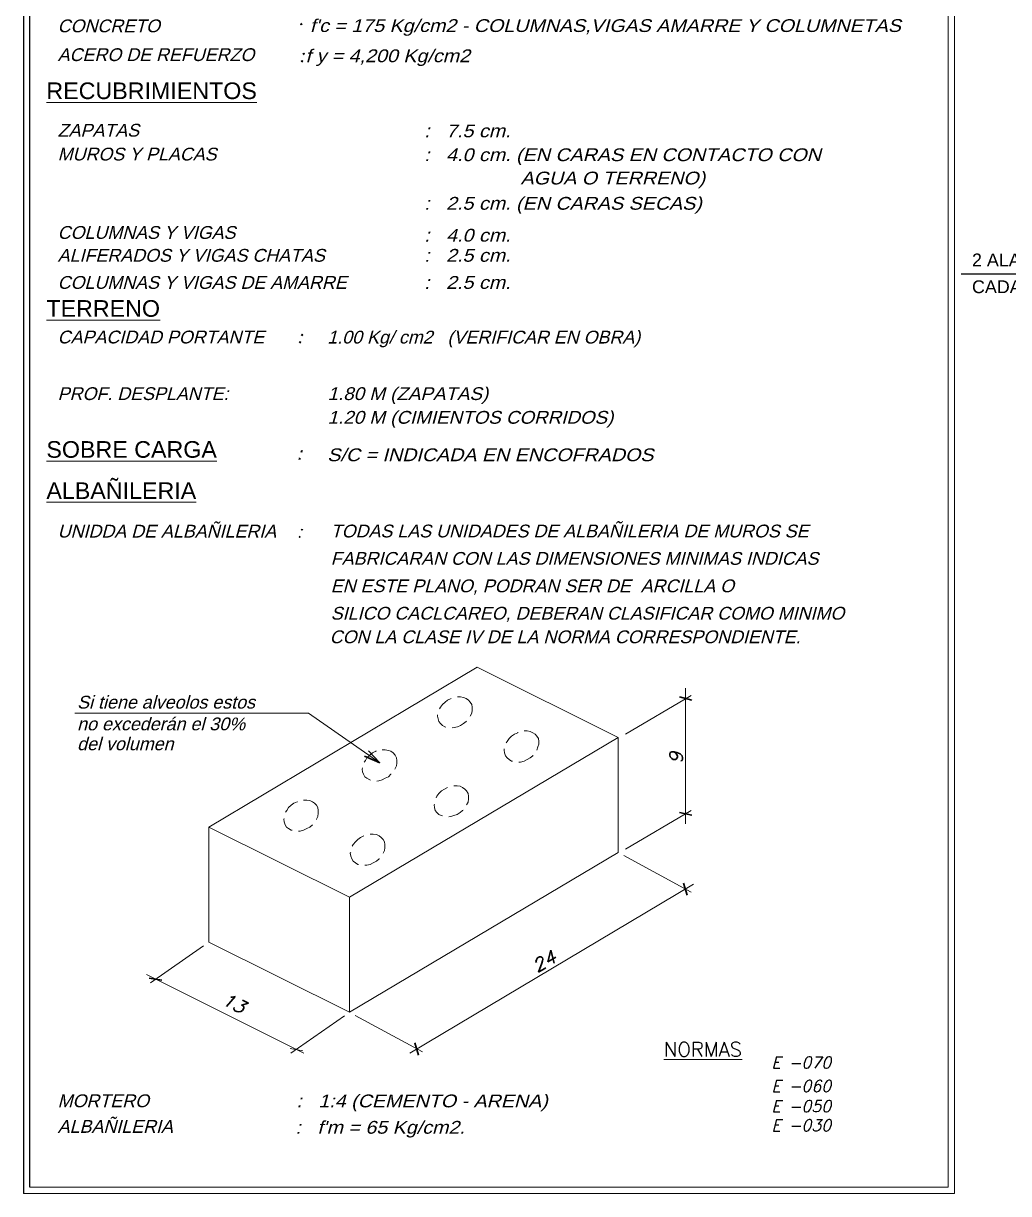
# Model space of a CAD drawing. Header units: millimetres. Extents: x 10559 to 10691, y -16579 to -16550.
# Drawn here: x 10576.49 to 10584.19, y -16571.57 to -16562.43 of the extents above; entities that cross this region are included whole.
import ezdxf

# ---------------------------------------------------------------- set-up
doc = ezdxf.new("R2010")
doc.units = ezdxf.units.MM
doc.linetypes.add('HIDDEN2', pattern=[0.1875, 0.125, -0.0625])
for name, color, linetype, lineweight in [('.02', 2, 'Continuous', 20), ('A-COTAS', 1, 'Continuous', 13), ('ACERO', 4, 'Continuous', 40), ('ACHURADO-2', 7, 'Continuous', 9), ('AUTOVUE_0', 7, 'Continuous', 0), ('CASCO', 2, 'Continuous', 20), ('Cotas', 8, 'Continuous', 13), ('ET', 7, 'Continuous', 15), ('LAMINA', 7, 'Continuous', 25), ('TEXTOS-CHICOS', 3, 'Continuous', 30), ('TEXTOS-CHICOS-03', 8, 'Continuous', 30), ('TEXTOS-MEDIANOS', 8, 'Continuous', 30), ('TITULOS', 5, 'Continuous', 0)]:
    doc.layers.add(name, color=color, linetype=linetype, lineweight=lineweight)
doc.layers.add('Texto', color=5, linetype='Continuous')
doc.styles.add('80', font='romans.shx', dxfattribs={"width": 1.25, "oblique": 15, "height": 0.08})
doc.styles.add('ARIAL', font='arial.ttf')
doc.styles.add('ET', font='romans.shx', dxfattribs={"oblique": 15, "height": 2})
doc.styles.add('L100', font='romans.shx', dxfattribs={"height": 2.5})
doc.styles.add('R100-50', font='arial.ttf', dxfattribs={"width": 1.3, "height": 0.1})
doc.styles.add('R140-50', font='arial.ttf', dxfattribs={"width": 1.3, "height": 0.14})
doc.styles.add('R80-50', font='arial.ttf', dxfattribs={"width": 1.3, "height": 0.08})
doc.dimstyles.new('25', dxfattribs={"dimtxt": 0.1, "dimasz": 0.08, "dimexe": 0.05, "dimexo": 0.07, "dimgap": 0.05, "dimtad": 2, "dimtih": 1, "dimtoh": 1, "dimlfac": 0.5, "dimzin": 5, "dimdsep": 46, "dimtxsty": 'ARIAL', "dimblk": 'DIMTICK', "dimcen": -0.01, "dimdle": 0.05, "dimclrd": 2, "dimclre": 1, "dimclrt": 7, "dimadec": 0, "dimazin": 0, "dimtfac": 1, "dimtix": 1, "dimtmove": 0, "dimatfit": 3, "dimldrblk": 'ARCHTICK', "dimfxl": 0.05, "dimtvp": 0.166667, "dimtolj": 1, "dimtzin": 0, "dimarcsym": 0})
doc.dimstyles.new('FLECHA', dxfattribs={"dimscale": 0.5, "dimtxt": 0.08, "dimasz": 0.15, "dimexe": 0.15, "dimexo": 0.15, "dimgap": 0.05, "dimtad": 1, "dimlfac": 0.5, "dimzin": 4, "dimdsep": 46, "dimtxsty": '80', "dimcen": 1, "dimdle": 0.3, "dimclrd": 1, "dimclre": 1, "dimclrt": 3, "dimadec": 0, "dimazin": 0, "dimtfac": 1, "dimtix": 1, "dimtmove": 0, "dimatfit": 3, "dimfxl": 1, "dimtolj": 1, "dimtzin": 4, "dimarcsym": 0})

# ---------------------------------------------------------------- blocks, each defined once
blk = doc.blocks.new('DIMTICK')
at = {"color": 2}
for p, q in [((-1, 0), (1, 0)), ((0, 1), (0, -1))]:
    blk.add_line(p, q, dxfattribs=at)
at = {"color": 6, "const_width": 0.2}
blk.add_lwpolyline([(-0.5, 0.5), (0.5, -0.5)], dxfattribs=at)
blk = doc.blocks.new('*D103')
at = {"layer": 'Cotas', "color": 1, "lineweight": -2, "transparency": 16777216}
for p, q in [((10626.1574, -16562.7344), (10626.1574, -16562.4846)), ((10627.2574, -16562.7344), (10627.2574, -16562.4846))]:
    blk.add_line(p, q, dxfattribs=at)
at = {"layer": 'Cotas', "color": 2, "lineweight": -2, "transparency": 16777216}
blk.add_line((10627.1774, -16562.5346), (10626.2374, -16562.5346), dxfattribs=at)
at = {"layer": 'Defpoints', "color": 0, "transparency": 16777216}
for p in [(10626.1574, -16562.5346), (10626.1574, -16562.8044), (10627.2574, -16562.8044)]:
    blk.add_point(p, dxfattribs=at)
at = {"layer": 'Cotas', "color": 2, "lineweight": -2, "transparency": 16777216, "xscale": 0.08, "yscale": 0.08, "zscale": 0.08, "rotation": 180}
blk.add_blockref('DIMTICK', (10626.1574, -16562.5346), dxfattribs=at)
at = {"layer": 'Cotas', "color": 2, "lineweight": -2, "transparency": 16777216, "xscale": 0.08, "yscale": 0.08, "zscale": 0.08}
blk.add_blockref('DIMTICK', (10627.2574, -16562.5346), dxfattribs=at)
at = {"layer": 'Cotas', "color": 7, "transparency": 16777216, "insert": (10626.7074, -16562.4335), "char_height": 0.1, "attachment_point": 5, "style": 'ARIAL'}
blk.add_mtext('\\A1;.60', dxfattribs=at)
blk = doc.blocks.new('_ARCHTICK')
at = {"color": 0, "linetype": 'ByBlock', "const_width": 0.15}
blk.add_lwpolyline([(-0.5, -0.5), (0.5, 0.5)], dxfattribs=at)
blk = doc.blocks.new('*D104')
at = {"layer": 'Cotas', "color": 1, "lineweight": -2, "transparency": 16777216}
for p, q in [((10629.0274, -16562.7532), (10629.4846, -16562.7532)), ((10629.1246, -16566.0532), (10629.4846, -16566.0532))]:
    blk.add_line(p, q, dxfattribs=at)
at = {"layer": 'Cotas', "color": 2, "lineweight": -2, "transparency": 16777216}
blk.add_line((10629.4346, -16565.9732), (10629.4346, -16562.8332), dxfattribs=at)
at = {"layer": 'Defpoints', "color": 0, "transparency": 16777216}
for p in [(10628.9574, -16562.7532), (10629.4346, -16562.7532), (10629.0546, -16566.0532)]:
    blk.add_point(p, dxfattribs=at)
at = {"layer": 'Cotas', "color": 2, "lineweight": -2, "transparency": 16777216, "xscale": 0.08, "yscale": 0.08, "zscale": 0.08}
for p, rotation in [((10629.4346, -16562.7532), 90), ((10629.4346, -16566.0532), 270)]:
    blk.add_blockref('DIMTICK', p, dxfattribs=dict(at, rotation=rotation))
at = {"layer": 'Cotas', "color": 7, "transparency": 16777216, "insert": (10629.8111, -16564.4032), "char_height": 0.1, "attachment_point": 5, "style": 'ARIAL'}
blk.add_mtext('\\A1;ver cuadro', dxfattribs=at)
blk = doc.blocks.new('*D105')
at = {"layer": 'Cotas', "color": 1, "lineweight": -2, "transparency": 16777216}
for p, q in [((10627.8231, -16566.1532), (10628.2248, -16566.1532)), ((10627.8231, -16567.3532), (10628.2248, -16567.3532))]:
    blk.add_line(p, q, dxfattribs=at)
at = {"layer": 'Cotas', "color": 2, "lineweight": -2, "transparency": 16777216}
blk.add_line((10628.1748, -16566.2332), (10628.1748, -16567.2732), dxfattribs=at)
at = {"layer": 'Defpoints', "color": 0, "transparency": 16777216}
for p in [(10627.7531, -16566.1532), (10627.7531, -16567.3532), (10628.1748, -16567.3532)]:
    blk.add_point(p, dxfattribs=at)
at = {"layer": 'Cotas', "color": 2, "lineweight": -2, "transparency": 16777216, "xscale": 0.08, "yscale": 0.08, "zscale": 0.08}
for p, rotation in [((10628.1748, -16566.1532), 90), ((10628.1748, -16567.3532), 270)]:
    blk.add_blockref('DIMTICK', p, dxfattribs=dict(at, rotation=rotation))
at = {"layer": 'Cotas', "color": 7, "transparency": 16777216, "insert": (10628.3863, -16566.7532), "char_height": 0.1, "attachment_point": 5, "style": 'ARIAL'}
blk.add_mtext('\\A1;@.15', dxfattribs=at)
blk = doc.blocks.new('*D106')
at = {"layer": 'Cotas', "color": 1, "lineweight": -2, "transparency": 16777216}
for p, q in [((10627.6774, -16568.2832), (10627.6774, -16568.0584)), ((10628.1774, -16568.2832), (10628.1774, -16568.0584))]:
    blk.add_line(p, q, dxfattribs=at)
at = {"layer": 'Cotas', "color": 2, "lineweight": -2, "transparency": 16777216}
blk.add_line((10627.7574, -16568.1084), (10628.0974, -16568.1084), dxfattribs=at)
at = {"layer": 'Defpoints', "color": 0, "transparency": 16777216}
for p in [(10628.1774, -16568.1084), (10627.6774, -16568.3532), (10628.1774, -16568.3532)]:
    blk.add_point(p, dxfattribs=at)
at = {"layer": 'Cotas', "color": 2, "lineweight": -2, "transparency": 16777216, "xscale": 0.08, "yscale": 0.08, "zscale": 0.08, "rotation": 180}
blk.add_blockref('DIMTICK', (10627.6774, -16568.1084), dxfattribs=at)
at = {"layer": 'Cotas', "color": 2, "lineweight": -2, "transparency": 16777216, "xscale": 0.08, "yscale": 0.08, "zscale": 0.08}
blk.add_blockref('DIMTICK', (10628.1774, -16568.1084), dxfattribs=at)
at = {"layer": 'Cotas', "color": 7, "transparency": 16777216, "insert": (10627.9274, -16568.0073), "char_height": 0.1, "attachment_point": 5, "style": 'ARIAL'}
blk.add_mtext('\\A1;.25', dxfattribs=at)
blk = doc.blocks.new('*D107')
at = {"layer": 'Cotas', "color": 1, "lineweight": -2, "transparency": 16777216}
for p, q in [((10626.8374, -16568.2832), (10626.8374, -16568.0584)), ((10627.3374, -16568.2832), (10627.3374, -16568.0584))]:
    blk.add_line(p, q, dxfattribs=at)
at = {"layer": 'Cotas', "color": 2, "lineweight": -2, "transparency": 16777216}
blk.add_line((10626.9174, -16568.1084), (10627.2574, -16568.1084), dxfattribs=at)
at = {"layer": 'Defpoints', "color": 0, "transparency": 16777216}
for p in [(10627.3374, -16568.1084), (10626.8374, -16568.3532), (10627.3374, -16568.3532)]:
    blk.add_point(p, dxfattribs=at)
at = {"layer": 'Cotas', "color": 2, "lineweight": -2, "transparency": 16777216, "xscale": 0.08, "yscale": 0.08, "zscale": 0.08, "rotation": 180}
blk.add_blockref('DIMTICK', (10626.8374, -16568.1084), dxfattribs=at)
at = {"layer": 'Cotas', "color": 2, "lineweight": -2, "transparency": 16777216, "xscale": 0.08, "yscale": 0.08, "zscale": 0.08}
blk.add_blockref('DIMTICK', (10627.3374, -16568.1084), dxfattribs=at)
at = {"layer": 'Cotas', "color": 7, "transparency": 16777216, "insert": (10627.0874, -16568.0073), "char_height": 0.1, "attachment_point": 5, "style": 'ARIAL'}
blk.add_mtext('\\A1;.25', dxfattribs=at)
blk = doc.blocks.new('*D108')
at = {"layer": 'Cotas', "color": 2, "lineweight": -2, "transparency": 16777216}
for p, q in [((10629.4346, -16565.9732), (10629.4346, -16565.8932)), ((10629.4346, -16566.0532), (10629.4346, -16566.1532)), ((10629.4346, -16566.2332), (10629.4346, -16566.3132))]:
    blk.add_line(p, q, dxfattribs=at)
at = {"layer": 'Cotas', "color": 1, "lineweight": -2, "transparency": 16777216}
for p, q in [((10629.0829, -16566.0532), (10629.4846, -16566.0532)), ((10629.0829, -16566.1532), (10629.4846, -16566.1532))]:
    blk.add_line(p, q, dxfattribs=at)
at = {"layer": 'Defpoints', "color": 0, "transparency": 16777216}
for p in [(10629.0129, -16566.0532), (10629.0129, -16566.1532), (10629.4346, -16566.1532)]:
    blk.add_point(p, dxfattribs=at)
at = {"layer": 'Cotas', "color": 2, "lineweight": -2, "transparency": 16777216, "xscale": 0.08, "yscale": 0.08, "zscale": 0.08}
for p, rotation in [((10629.4346, -16566.0532), 270), ((10629.4346, -16566.1532), 90)]:
    blk.add_blockref('DIMTICK', p, dxfattribs=dict(at, rotation=rotation))
at = {"layer": 'Cotas', "color": 7, "transparency": 16777216, "insert": (10629.681, -16566.1032), "char_height": 0.1, "attachment_point": 5, "style": 'ARIAL'}
blk.add_mtext('\\A1;1@.05', dxfattribs=at)
blk = doc.blocks.new('*D109')
at = {"layer": 'Cotas', "color": 1, "lineweight": -2, "transparency": 16777216}
for p, q in [((10627.7574, -16562.7344), (10627.7574, -16562.4846)), ((10628.8574, -16562.7344), (10628.8574, -16562.4846))]:
    blk.add_line(p, q, dxfattribs=at)
at = {"layer": 'Cotas', "color": 2, "lineweight": -2, "transparency": 16777216}
blk.add_line((10627.8374, -16562.5346), (10628.7774, -16562.5346), dxfattribs=at)
at = {"layer": 'Defpoints', "color": 0, "transparency": 16777216}
for p in [(10628.8574, -16562.5346), (10627.7574, -16562.8044), (10628.8574, -16562.8044)]:
    blk.add_point(p, dxfattribs=at)
at = {"layer": 'Cotas', "color": 2, "lineweight": -2, "transparency": 16777216, "xscale": 0.08, "yscale": 0.08, "zscale": 0.08, "rotation": 180}
blk.add_blockref('DIMTICK', (10627.7574, -16562.5346), dxfattribs=at)
at = {"layer": 'Cotas', "color": 2, "lineweight": -2, "transparency": 16777216, "xscale": 0.08, "yscale": 0.08, "zscale": 0.08}
blk.add_blockref('DIMTICK', (10628.8574, -16562.5346), dxfattribs=at)
at = {"layer": 'Cotas', "color": 7, "transparency": 16777216, "insert": (10628.3074, -16562.4335), "char_height": 0.1, "attachment_point": 5, "style": 'ARIAL'}
blk.add_mtext('\\A1;.60', dxfattribs=at)
blk = doc.blocks.new('TG4GREFGR')
at = {"layer": 'ACHURADO-2'}
for p, q in [((10624.573, -16571.5735), (10624.573, -16559.2184)), ((10624.523, -16571.5239), (10624.523, -16559.268)), ((10624.523, -16571.5239), (10617.3469, -16571.5239)), ((10617.2973, -16571.5735), (10624.573, -16571.5735))]:
    blk.add_line(p, q, dxfattribs=at)
at = {"layer": 'AUTOVUE_0'}
for p, q in [((10619.4581, -16566.4357), (10619.4519, -16566.4419)), ((10619.4519, -16566.4419), (10619.455, -16566.445)), ((10619.455, -16566.445), (10619.4612, -16566.4419)), ((10619.4612, -16566.4419), (10619.4581, -16566.4357)), ((10619.4674, -16566.383), (10619.4736, -16566.3799)), ((10619.4736, -16566.3799), (10619.4674, -16566.383)), ((10619.4674, -16566.383), (10619.4736, -16566.3892)), ((10619.4798, -16566.383), (10619.4736, -16566.3799)), ((10619.4736, -16566.3892), (10619.4798, -16566.383)), ((10619.3806, -16570.4388), (10619.4798, -16570.4574))]:
    blk.add_line(p, q, dxfattribs=at)
at = {"layer": 'CASCO'}
for p, q in [((10618.7451, -16568.7089), (10620.8439, -16567.4596)), ((10620.8439, -16567.4596), (10621.9444, -16568.0083)), ((10620.6114, -16567.7169), (10620.5928, -16567.7324)), ((10620.6393, -16567.7045), (10620.6114, -16567.7169)), ((10620.7137, -16567.6921), (10620.6889, -16567.6921)), ((10620.7354, -16567.6952), (10620.7137, -16567.6921)), ((10620.7571, -16567.7045), (10620.7354, -16567.6952)), ((10620.7757, -16567.7169), (10620.7571, -16567.7045)), ((10620.7757, -16567.7169), (10620.7881, -16567.7324)), ((10620.5556, -16567.7727), (10620.5494, -16567.7851)), ((10620.5711, -16567.751), (10620.5556, -16567.7727)), ((10620.5928, -16567.7324), (10620.5711, -16567.751)), ((10620.8005, -16567.751), (10620.7881, -16567.7324)), ((10620.7881, -16567.8409), (10620.8005, -16567.8192)), ((10620.8036, -16567.7727), (10620.8005, -16567.751)), ((10620.8005, -16567.8192), (10620.8036, -16567.7944)), ((10620.8036, -16567.7944), (10620.8036, -16567.7727)), ((10620.5339, -16567.8316), (10620.5339, -16567.8409)), ((10620.5339, -16567.8409), (10620.537, -16567.8626)), ((10620.537, -16567.8626), (10620.5432, -16567.8843)), ((10620.5432, -16567.8843), (10620.5556, -16567.8998)), ((10620.5556, -16567.8998), (10620.5711, -16567.9153)), ((10620.7137, -16567.9153), (10620.7354, -16567.8998)), ((10620.7354, -16567.8998), (10620.7571, -16567.8843)), ((10620.7571, -16567.8843), (10620.7602, -16567.8812)), ((10620.5711, -16567.9153), (10620.5897, -16567.9246)), ((10620.5897, -16567.9246), (10620.599, -16567.9277)), ((10620.6486, -16567.9339), (10620.6641, -16567.9308)), ((10620.6641, -16567.9308), (10620.6889, -16567.9246)), ((10620.6889, -16567.9246), (10620.7137, -16567.9153)), ((10621.1105, -16567.999), (10621.0919, -16568.0176)), ((10621.1353, -16567.9835), (10621.1105, -16567.999)), ((10621.1601, -16567.9711), (10621.1353, -16567.9835)), ((10621.1601, -16567.968), (10621.1601, -16567.9711)), ((10621.2345, -16567.9556), (10621.2097, -16567.9556)), ((10621.2562, -16567.9618), (10621.2345, -16567.9556)), ((10621.2779, -16567.9711), (10621.2562, -16567.9618)), ((10621.2965, -16567.9835), (10621.2779, -16567.9711)), ((10621.3089, -16567.999), (10621.2965, -16567.9835)), ((10621.3213, -16568.0176), (10621.3089, -16567.999)), ((10621.9444, -16568.0083), (10619.8456, -16569.2576)), ((10621.0764, -16568.0393), (10621.0702, -16568.0517)), ((10621.0919, -16568.0176), (10621.0764, -16568.0393)), ((10621.3089, -16568.1075), (10621.3182, -16568.0827)), ((10621.3182, -16568.0827), (10621.3244, -16568.061)), ((10621.3244, -16568.0393), (10621.3213, -16568.0176)), ((10621.3244, -16568.061), (10621.3244, -16568.0393)), ((10621.9444, -16568.9073), (10621.9444, -16568.0083)), ((10619.982, -16568.1664), (10619.9696, -16568.1881)), ((10620.0037, -16568.1478), (10619.982, -16568.1664)), ((10620.0254, -16568.1292), (10620.0037, -16568.1478)), ((10620.0502, -16568.1168), (10620.0254, -16568.1292)), ((10620.1247, -16568.1044), (10620.0999, -16568.1044)), ((10620.1495, -16568.1106), (10620.1247, -16568.1044)), ((10620.1681, -16568.1168), (10620.1495, -16568.1106)), ((10620.1867, -16568.1292), (10620.1681, -16568.1168)), ((10620.2022, -16568.1478), (10620.1867, -16568.1292)), ((10620.2115, -16568.1664), (10620.2022, -16568.1478)), ((10620.2146, -16568.1881), (10620.2115, -16568.1664)), ((10621.0547, -16568.0982), (10621.0547, -16568.1075)), ((10621.0547, -16568.1075), (10621.0578, -16568.1292)), ((10621.0578, -16568.1292), (10621.064, -16568.1509)), ((10621.064, -16568.1509), (10621.0764, -16568.1664)), ((10621.0764, -16568.1664), (10621.0919, -16568.1819)), ((10621.0919, -16568.1819), (10621.1105, -16568.1943)), ((10621.2097, -16568.1943), (10621.2345, -16568.1819)), ((10621.2345, -16568.1819), (10621.2562, -16568.1664)), ((10621.2562, -16568.1664), (10621.2779, -16568.1509)), ((10621.2779, -16568.1509), (10621.2779, -16568.1478)), ((10619.9479, -16568.247), (10619.9448, -16568.2563)), ((10619.9448, -16568.2563), (10619.9479, -16568.278)), ((10619.9696, -16568.1881), (10619.9603, -16568.2005)), ((10620.1991, -16568.2563), (10620.2115, -16568.2315)), ((10620.2115, -16568.2315), (10620.2146, -16568.2098)), ((10620.2146, -16568.2098), (10620.2146, -16568.1881)), ((10621.1105, -16568.1943), (10621.1198, -16568.1943)), ((10621.1694, -16568.2005), (10621.1818, -16568.2005)), ((10621.1818, -16568.2005), (10621.2097, -16568.1943)), ((10619.9479, -16568.278), (10619.9541, -16568.2966)), ((10619.9541, -16568.2966), (10619.9665, -16568.3152)), ((10619.9665, -16568.3152), (10619.982, -16568.3276)), ((10619.982, -16568.3276), (10620.0037, -16568.34)), ((10620.0037, -16568.34), (10620.0099, -16568.3431)), ((10620.0596, -16568.3493), (10620.0751, -16568.3462)), ((10620.0751, -16568.3462), (10620.0999, -16568.34)), ((10620.0999, -16568.34), (10620.1247, -16568.3276)), ((10620.1247, -16568.3276), (10620.1495, -16568.3152)), ((10620.1495, -16568.3152), (10620.1681, -16568.2966)), ((10620.1681, -16568.2966), (10620.1712, -16568.2966)), ((10620.5432, -16568.4454), (10620.5277, -16568.4671)), ((10620.5649, -16568.4268), (10620.5432, -16568.4454)), ((10620.5866, -16568.4113), (10620.5649, -16568.4268)), ((10620.6114, -16568.3989), (10620.5866, -16568.4113)), ((10620.6858, -16568.3865), (10620.661, -16568.3865)), ((10620.7106, -16568.3896), (10620.6858, -16568.3865)), ((10620.7292, -16568.3989), (10620.7106, -16568.3896)), ((10620.7478, -16568.4113), (10620.7292, -16568.3989)), ((10620.7478, -16568.4113), (10620.7602, -16568.4268)), ((10620.7726, -16568.4454), (10620.7602, -16568.4268)), ((10620.7757, -16568.4671), (10620.7726, -16568.4454)), ((10619.3899, -16568.5384), (10619.3682, -16568.557)), ((10619.4116, -16568.5229), (10619.3899, -16568.5384)), ((10619.4364, -16568.5105), (10619.4116, -16568.5229)), ((10619.4395, -16568.5105), (10619.4364, -16568.5105)), ((10619.5108, -16568.4981), (10619.486, -16568.4981)), ((10619.5356, -16568.5012), (10619.5108, -16568.4981)), ((10619.5573, -16568.5105), (10619.5356, -16568.5012)), ((10619.5728, -16568.5229), (10619.5573, -16568.5105)), ((10619.5728, -16568.5229), (10619.5883, -16568.5384)), ((10619.5976, -16568.557), (10619.5883, -16568.5384)), ((10620.5091, -16568.5291), (10620.506, -16568.5353)), ((10620.506, -16568.5353), (10620.5091, -16568.557)), ((10620.5277, -16568.4671), (10620.5215, -16568.4795)), ((10620.7602, -16568.5353), (10620.7726, -16568.5136)), ((10620.7726, -16568.5136), (10620.7757, -16568.4888)), ((10620.7757, -16568.4888), (10620.7757, -16568.4671)), ((10619.3341, -16568.6407), (10619.331, -16568.6469)), ((10619.3558, -16568.5787), (10619.3465, -16568.5911)), ((10619.3682, -16568.557), (10619.3558, -16568.5787)), ((10619.5883, -16568.6469), (10619.5976, -16568.6252)), ((10619.6007, -16568.5787), (10619.5976, -16568.557)), ((10619.5976, -16568.6252), (10619.6007, -16568.6004)), ((10619.6007, -16568.6004), (10619.6007, -16568.5787)), ((10620.5091, -16568.557), (10620.5153, -16568.5787)), ((10620.5153, -16568.5787), (10620.5277, -16568.5942)), ((10620.5277, -16568.5942), (10620.5432, -16568.6097)), ((10620.5432, -16568.6097), (10620.5618, -16568.619)), ((10620.5618, -16568.619), (10620.5711, -16568.6221)), ((10620.6207, -16568.6283), (10620.6362, -16568.6252)), ((10620.6362, -16568.6252), (10620.661, -16568.619)), ((10620.661, -16568.619), (10620.6858, -16568.6097)), ((10620.6858, -16568.6097), (10620.7106, -16568.5942)), ((10620.7106, -16568.5942), (10620.7292, -16568.5787)), ((10620.7292, -16568.5787), (10620.7323, -16568.5756)), ((10618.7451, -16568.7089), (10619.8456, -16569.2576)), ((10618.7451, -16569.608), (10618.7451, -16568.7089)), ((10619.331, -16568.6469), (10619.3341, -16568.6686)), ((10619.3341, -16568.6686), (10619.3434, -16568.6903)), ((10619.3434, -16568.6903), (10619.3527, -16568.7089)), ((10619.3527, -16568.7089), (10619.3682, -16568.7213)), ((10619.3682, -16568.7213), (10619.3899, -16568.7337)), ((10619.3899, -16568.7337), (10619.3961, -16568.7337)), ((10619.4612, -16568.7399), (10619.486, -16568.7337)), ((10619.486, -16568.7337), (10619.5108, -16568.7213)), ((10619.5108, -16568.7213), (10619.5356, -16568.7089)), ((10619.5356, -16568.7089), (10619.5573, -16568.6903)), ((10619.5883, -16568.65), (10619.5883, -16568.6469)), ((10619.4457, -16568.7399), (10619.4612, -16568.7399)), ((10619.8921, -16568.8236), (10619.8735, -16568.8453)), ((10619.9107, -16568.805), (10619.8921, -16568.8236)), ((10619.9324, -16568.7895), (10619.9107, -16568.805)), ((10619.9572, -16568.7771), (10619.9324, -16568.7895)), ((10620.0316, -16568.7647), (10620.0068, -16568.7647)), ((10620.0564, -16568.7678), (10620.0316, -16568.7647)), ((10620.0782, -16568.7771), (10620.0564, -16568.7678)), ((10620.0937, -16568.7895), (10620.0782, -16568.7771)), ((10620.1092, -16568.805), (10620.0937, -16568.7895)), ((10620.1185, -16568.8236), (10620.1092, -16568.805)), ((10620.1216, -16568.8453), (10620.1185, -16568.8236)), ((10619.8456, -16570.1567), (10621.9444, -16568.9073)), ((10619.8549, -16568.9073), (10619.8518, -16568.9135)), ((10619.8518, -16568.9135), (10619.8549, -16568.9352)), ((10619.8735, -16568.8453), (10619.8673, -16568.8577)), ((10620.1092, -16568.9135), (10620.1185, -16568.8918)), ((10620.1185, -16568.8918), (10620.1216, -16568.8701)), ((10620.1216, -16568.8701), (10620.1216, -16568.8453)), ((10619.8549, -16568.9352), (10619.8642, -16568.9569)), ((10619.8642, -16568.9569), (10619.8735, -16568.9755)), ((10619.8735, -16568.9755), (10619.8921, -16568.9879)), ((10619.8921, -16568.9879), (10619.9107, -16569.0003)), ((10619.9107, -16569.0003), (10619.9169, -16569.0003)), ((10619.9665, -16569.0065), (10619.982, -16569.0065)), ((10619.982, -16569.0065), (10620.0068, -16569.0003)), ((10620.0068, -16569.0003), (10620.0316, -16568.9879)), ((10620.0316, -16568.9879), (10620.0564, -16568.9755)), ((10620.0564, -16568.9755), (10620.0782, -16568.9569)), ((10620.0782, -16568.9569), (10620.0782, -16568.9538)), ((10619.8456, -16570.1567), (10619.8456, -16569.2576)), ((10619.8456, -16570.1567), (10618.7451, -16569.608))]:
    blk.add_line(p, q, dxfattribs=at)
at = {"layer": 'Cotas'}
for p, q in [((10622.4715, -16567.6239), (10622.4715, -16568.6841)), ((10622.0033, -16567.9835), (10622.5149, -16567.6797)), ((10619.5263, -16567.8192), (10617.7003, -16567.8192)), ((10620.0813, -16568.2067), (10619.5263, -16567.8192)), ((10622.0033, -16568.8825), (10622.5149, -16568.5787)), ((10622.5149, -16569.2173), (10621.9878, -16568.9321)), ((10622.5335, -16569.1553), (10620.3169, -16570.476)), ((10618.7048, -16569.6359), (10618.2894, -16569.9273)), ((10618.2584, -16569.8622), (10619.4891, -16570.476)), ((10619.8053, -16570.1846), (10619.3868, -16570.476)), ((10619.889, -16570.1815), (10620.4161, -16570.4667))]:
    blk.add_line(p, q, dxfattribs=at)
at = {"layer": 'LAMINA', "color": 2, "linetype": 'Continuous'}
for p, q in [((10617.2973, -16559.2184), (10617.2973, -16571.5735)), ((10617.3469, -16571.5239), (10617.3469, -16559.268))]:
    blk.add_line(p, q, dxfattribs=at)
at = {"layer": 'TEXTOS-CHICOS'}
for p, q in [((10619.4705, -16562.4288), (10619.4643, -16562.4319)), ((10619.4643, -16562.4319), (10619.4674, -16562.4381)), ((10619.4674, -16562.4381), (10619.4736, -16562.4319)), ((10619.4736, -16562.4319), (10619.4705, -16562.4288)), ((10619.4829, -16562.6669), (10619.4891, -16562.6607)), ((10619.4891, -16562.6607), (10619.4829, -16562.6669)), ((10619.4829, -16562.6669), (10619.486, -16562.67)), ((10619.486, -16562.67), (10619.4922, -16562.6669)), ((10619.4922, -16562.6669), (10619.4891, -16562.6607)), ((10619.4736, -16562.7196), (10619.4674, -16562.7227)), ((10619.4674, -16562.7227), (10619.4736, -16562.7289)), ((10619.4798, -16562.7227), (10619.4736, -16562.7196)), ((10619.4736, -16562.7289), (10619.4798, -16562.7227)), ((10619.4767, -16564.8565), (10619.4705, -16564.8627)), ((10619.4705, -16564.8627), (10619.4736, -16564.8658)), ((10619.4736, -16564.8658), (10619.4798, -16564.8627)), ((10619.4798, -16564.8627), (10619.4767, -16564.8565)), ((10619.4612, -16564.9154), (10619.455, -16564.9185)), ((10619.455, -16564.9185), (10619.4581, -16564.9247)), ((10619.4581, -16564.9247), (10619.4643, -16564.9185)), ((10619.4643, -16564.9185), (10619.4612, -16564.9154)), ((10619.4643, -16565.773), (10619.4736, -16565.7668)), ((10619.4736, -16565.7668), (10619.4643, -16565.773)), ((10619.4643, -16565.773), (10619.4705, -16565.7761)), ((10619.4705, -16565.7761), (10619.4767, -16565.773)), ((10619.4767, -16565.773), (10619.4736, -16565.7668)), ((10619.4581, -16565.8257), (10619.4519, -16565.8288)), ((10619.4519, -16565.8288), (10619.455, -16565.835)), ((10619.455, -16565.835), (10619.4581, -16565.8288)), ((10619.4581, -16565.8288), (10619.4581, -16565.8257)), ((10622.425, -16567.6921), (10622.5211, -16567.7169)), ((10619.9634, -16568.154), (10620.0813, -16568.2067)), ((10620.0813, -16568.2067), (10619.9944, -16568.1137)), ((10620.0533, -16568.1168), (10620.0502, -16568.1168)), ((10622.3475, -16568.1385), (10622.3506, -16568.1261)), ((10622.3475, -16568.1447), (10622.3475, -16568.1385)), ((10622.3506, -16568.1602), (10622.3475, -16568.1447)), ((10622.3506, -16568.1261), (10622.363, -16568.1199)), ((10622.363, -16568.1726), (10622.3506, -16568.1602)), ((10622.363, -16568.1199), (10622.3816, -16568.1199)), ((10622.3754, -16568.1819), (10622.363, -16568.1726)), ((10622.3816, -16568.1819), (10622.3754, -16568.1819)), ((10622.394, -16568.1292), (10622.3816, -16568.1199)), ((10622.3816, -16568.1199), (10622.4033, -16568.1261)), ((10622.394, -16568.1819), (10622.3816, -16568.1819)), ((10622.394, -16568.1292), (10622.4033, -16568.1416)), ((10622.4033, -16568.1726), (10622.394, -16568.1819)), ((10622.4033, -16568.1261), (10622.4281, -16568.1354)), ((10622.4033, -16568.1416), (10622.4095, -16568.154)), ((10622.4095, -16568.1602), (10622.4033, -16568.1726)), ((10622.4095, -16568.154), (10622.4095, -16568.1602)), ((10622.4281, -16568.1354), (10622.4436, -16568.1509)), ((10622.4436, -16568.1509), (10622.4467, -16568.1664)), ((10622.4467, -16568.1757), (10622.4436, -16568.1881)), ((10622.4467, -16568.1664), (10622.4467, -16568.1757)), ((10622.4436, -16568.1881), (10622.4343, -16568.1912)), ((10622.5211, -16568.6159), (10622.425, -16568.5942)), ((10622.456, -16569.146), (10622.4839, -16569.2421)), ((10621.3089, -16569.7413), (10621.3151, -16569.732)), ((10621.3151, -16569.732), (10621.3306, -16569.7227)), ((10621.3306, -16569.7227), (10621.3399, -16569.7227)), ((10621.3399, -16569.7227), (10621.3461, -16569.7258)), ((10621.3461, -16569.7258), (10621.3523, -16569.732)), ((10621.3523, -16569.732), (10621.3554, -16569.7413)), ((10621.3957, -16569.763), (10621.4174, -16569.67)), ((10621.4577, -16569.7258), (10621.3957, -16569.763)), ((10621.4453, -16569.7723), (10621.4174, -16569.67)), ((10621.3027, -16569.7599), (10621.3058, -16569.7475)), ((10621.3027, -16569.7599), (10621.3058, -16569.7661)), ((10621.3058, -16569.7661), (10621.3027, -16569.7599)), ((10621.3058, -16569.7475), (10621.3089, -16569.7413)), ((10621.3492, -16569.7723), (10621.3213, -16569.8436)), ((10621.3213, -16569.8436), (10621.3802, -16569.8095)), ((10621.3523, -16569.7537), (10621.3492, -16569.7723)), ((10621.3554, -16569.7413), (10621.3523, -16569.7537)), ((10618.2801, -16569.8901), (10618.3793, -16569.9056)), ((10618.9528, -16570.0327), (10618.8846, -16570.1102)), ((10618.9311, -16570.0389), (10618.9187, -16570.0389)), ((10618.9187, -16570.0389), (10618.9311, -16570.0389)), ((10618.9311, -16570.0389), (10618.9528, -16570.0327)), ((10619.0551, -16570.0854), (10619.0024, -16570.1009)), ((10619.0024, -16570.1009), (10619.0148, -16570.1071)), ((10619.0086, -16570.0606), (10619.0551, -16570.0854)), ((10618.9404, -16570.1288), (10618.9435, -16570.1195)), ((10618.9435, -16570.135), (10618.9404, -16570.1288)), ((10618.9497, -16570.1443), (10618.9435, -16570.135)), ((10618.9652, -16570.1505), (10618.9497, -16570.1443)), ((10618.9807, -16570.1536), (10618.9652, -16570.1505)), ((10618.9962, -16570.1505), (10618.9807, -16570.1536)), ((10619.0086, -16570.1412), (10618.9962, -16570.1505)), ((10619.0148, -16570.135), (10619.0086, -16570.1412)), ((10619.0148, -16570.1071), (10619.021, -16570.1164)), ((10619.021, -16570.1226), (10619.0148, -16570.135)), ((10619.021, -16570.1164), (10619.021, -16570.1226)), ((10620.3851, -16570.4915), (10620.3572, -16570.3954))]:
    blk.add_line(p, q, dxfattribs=at)
at = {"layer": 'ET', "color": 5, "style": 'L100'}
blk.add_text('%%UNORMAS', height=0.1125, dxfattribs=at).set_placement((10622.3006, -16570.503))
at = {"layer": 'ET', "style": 'ET', "oblique": 15}
for s, p in [('E -070', (10623.142, -16570.594)), ('E -060', (10623.142, -16570.7778)), ('E -050', (10623.142, -16570.9354)), ('E -030', (10623.142, -16571.0843))]:
    blk.add_text(s, height=0.09, dxfattribs=at).set_placement(p)
at = {"layer": 'TEXTOS-CHICOS-03', "ltscale": 0.5, "oblique": 15}
for s, style, width, p in [("f'c = 175 Kg/cm2 - COLUMNAS,VIGAS AMARRE Y COLUMNETAS ", 'R100-50', 1.1, (10619.5354, -16562.4948)), ('f y = 4,200 Kg/cm2 ', 'R100-50', 1.1, (10619.5012, -16562.7309)), (':   7.5 cm.', 'R100-50', 1.1, (10620.4293, -16563.3178)), (':   4.0 cm. (EN CARAS EN CONTACTO CON', 'R100-50', 1.1, (10620.4293, -16563.5042)), ('AGUA O TERRENO)', 'R100-50', 1.1, (10621.1817, -16563.6864)), (':   2.5 cm. (EN CARAS SECAS)', 'R100-50', 1.1, (10620.4293, -16563.8839)), (':   4.0 cm.', 'R100-50', 1.1, (10620.4293, -16564.1334)), (':   2.5 cm.', 'R100-50', 1.1, (10620.4293, -16564.2905)), (':   2.5 cm.', 'R100-50', 1.1, (10620.4293, -16564.5022)), ('1.80 M (ZAPATAS)', 'R100-50', 1.05, (10619.6738, -16565.3713)), ('1.20 M (CIMIENTOS CORRIDOS)', 'R100-50', 1.05, (10619.6738, -16565.5566)), ('S/C = INDICADA EN ENCOFRADOS', 'R80-50', 1.1, (10619.6715, -16565.8494)), (':   1:4 (CEMENTO - ARENA)', 'R100-50', 1.1, (10619.4309, -16570.8993))]:
    blk.add_text(s, height=0.1, dxfattribs=dict(at, style=style, width=width)).set_placement(p)
at = {"layer": 'TEXTOS-CHICOS-03', "ltscale": 0.5, "style": 'R80-50', "oblique": 15}
for s, p in [('1.00 Kg/ cm2   (VERIFICAR EN OBRA)', (10619.6715, -16564.9295)), ('TODAS LAS UNIDADES DE ALBAÑILERIA DE MUROS SE ', (10619.6986, -16566.4451)), ('FABRICARAN CON LAS DIMENSIONES MINIMAS INDICAS', (10619.6986, -16566.6591)), ('EN ESTE PLANO, PODRAN SER DE  ARCILLA O', (10619.6986, -16566.8737)), ('SILICO CACLCAREO, DEBERAN CLASIFICAR COMO MINIMO', (10619.6986, -16567.0877)), ('CON LA CLASE IV DE LA NORMA CORRESPONDIENTE.', (10619.6905, -16567.2719))]:
    blk.add_text(s, height=0.1, dxfattribs=at).set_placement(p)
at = {"layer": 'TEXTOS-MEDIANOS', "style": 'R100-50', "oblique": 15}
for s, p in [('CONCRETO', (10617.5646, -16562.4971)), ('ACERO DE REFUERZO', (10617.5646, -16562.722)), ('ZAPATAS', (10617.5646, -16563.3127)), ('MUROS Y PLACAS', (10617.5646, -16563.4991)), ('COLUMNAS Y VIGAS', (10617.5646, -16564.1117)), ('ALIFERADOS Y VIGAS CHATAS', (10617.5646, -16564.2904)), ('COLUMNAS Y VIGAS DE AMARRE', (10617.5646, -16564.5022)), ('CAPACIDAD PORTANTE', (10617.5646, -16564.9289)), ('PROF. DESPLANTE:', (10617.5646, -16565.3713)), ('UNIDDA DE ALBAÑILERIA', (10617.5646, -16566.4462)), ('Si tiene alveolos estos', (10617.7167, -16567.7828)), ('no excederán el 30%%%', (10617.7167, -16567.9527)), ('del volumen', (10617.7167, -16568.1082)), ('MORTERO', (10617.5646, -16570.8981))]:
    blk.add_text(s, height=0.1, dxfattribs=at).set_placement(p)
at = {"layer": 'TITULOS', "style": 'R140-50'}
for s, p in [('%%URECUBRIMIENTOS', (10617.477, -16563.0192)), ('%%UTERRENO', (10617.477, -16564.7206)), ('%%USOBRE CARGA', (10617.477, -16565.8225)), ('%%UALBAÑILERIA', (10617.477, -16566.1446))]:
    blk.add_text(s, height=0.13, dxfattribs=at).set_placement(p)
blk = doc.blocks.new('HTNNGBGFBF')
at = {"layer": '.02', "color": 2}
for p, q in [((10627.4797, -16562.7532), (10627.5235, -16562.6664)), ((10627.5235, -16562.6664), (10627.4951, -16562.8434)), ((10626.0574, -16562.7532), (10627.4797, -16562.7532)), ((10626.0574, -16564.6449), (10626.0574, -16562.7532)), ((10626.3574, -16562.9532), (10626.3574, -16562.7532)), ((10626.9574, -16562.9532), (10626.9574, -16562.7532)), ((10627.4951, -16562.8434), (10627.5432, -16562.7532)), ((10627.5432, -16562.7532), (10628.9574, -16562.7532)), ((10628.0574, -16562.9532), (10628.0574, -16562.7532)), ((10628.6574, -16562.9532), (10628.6574, -16562.7532)), ((10628.9574, -16564.6449), (10628.9574, -16562.7532)), ((10626.0574, -16562.9532), (10627.2574, -16562.9532)), ((10626.6574, -16563.1532), (10626.6574, -16562.9532)), ((10627.2574, -16563.1532), (10627.2574, -16562.9532)), ((10627.7574, -16563.1532), (10627.7574, -16562.9532)), ((10627.7574, -16562.9532), (10628.9574, -16562.9532)), ((10628.3574, -16563.1532), (10628.3574, -16562.9532)), ((10626.0574, -16563.1532), (10627.2574, -16563.1532)), ((10626.3574, -16563.3532), (10626.3574, -16563.1532)), ((10626.9574, -16563.3532), (10626.9574, -16563.1532)), ((10627.7574, -16563.1532), (10628.9574, -16563.1532)), ((10628.0574, -16563.3532), (10628.0574, -16563.1532)), ((10628.6574, -16563.3532), (10628.6574, -16563.1532)), ((10626.0574, -16563.3532), (10627.2574, -16563.3532)), ((10626.6574, -16563.5532), (10626.6574, -16563.3532)), ((10627.2574, -16563.5532), (10627.2574, -16563.3532)), ((10627.7574, -16563.5532), (10627.7574, -16563.3532)), ((10627.7574, -16563.3532), (10628.9574, -16563.3532)), ((10628.3574, -16563.5532), (10628.3574, -16563.3532)), ((10626.0574, -16563.5532), (10627.2574, -16563.5532)), ((10626.3574, -16563.7532), (10626.3574, -16563.5532)), ((10626.9574, -16563.7532), (10626.9574, -16563.5532)), ((10627.7574, -16563.5532), (10628.9574, -16563.5532)), ((10628.0574, -16563.7532), (10628.0574, -16563.5532)), ((10628.6574, -16563.7532), (10628.6574, -16563.5532)), ((10626.0574, -16563.7532), (10627.2574, -16563.7532)), ((10626.6574, -16563.9532), (10626.6574, -16563.7532)), ((10627.2574, -16563.9532), (10627.2574, -16563.7532)), ((10627.7574, -16563.9532), (10627.7574, -16563.7532)), ((10627.7574, -16563.7532), (10628.9574, -16563.7532)), ((10628.3574, -16563.9532), (10628.3574, -16563.7532)), ((10626.0574, -16563.9532), (10627.2574, -16563.9532)), ((10626.3574, -16564.1532), (10626.3574, -16563.9532)), ((10626.9574, -16564.1532), (10626.9574, -16563.9532)), ((10627.7574, -16563.9532), (10628.9574, -16563.9532)), ((10628.0574, -16564.1532), (10628.0574, -16563.9532)), ((10628.6574, -16564.1532), (10628.6574, -16563.9532)), ((10626.0574, -16564.1532), (10627.2574, -16564.1532)), ((10626.6574, -16564.3532), (10626.6574, -16564.1532)), ((10627.2574, -16564.3532), (10627.2574, -16564.1532)), ((10627.7574, -16564.3532), (10627.7574, -16564.1532)), ((10627.7574, -16564.1532), (10628.9574, -16564.1532)), ((10628.3574, -16564.3532), (10628.3574, -16564.1532)), ((10626.0574, -16564.3532), (10627.2574, -16564.3532)), ((10626.3574, -16564.5532), (10626.3574, -16564.3532)), ((10626.9574, -16564.5532), (10626.9574, -16564.3532)), ((10627.7574, -16564.3532), (10628.9574, -16564.3532)), ((10628.0574, -16564.5532), (10628.0574, -16564.3532)), ((10628.6574, -16564.5532), (10628.6574, -16564.3532)), ((10626.0574, -16564.5532), (10627.2574, -16564.5532)), ((10626.6574, -16564.7532), (10626.6574, -16564.5532)), ((10627.2574, -16564.7532), (10627.2574, -16564.5532)), ((10627.7574, -16564.7532), (10627.7574, -16564.5532)), ((10627.7574, -16564.5532), (10628.9574, -16564.5532)), ((10628.3574, -16564.7532), (10628.3574, -16564.5532)), ((10625.9706, -16564.6646), (10626.1476, -16564.693)), ((10626.0574, -16564.7083), (10625.9706, -16564.6646)), ((10626.1476, -16564.693), (10626.0574, -16564.6449)), ((10626.0574, -16566.1532), (10626.0574, -16564.7083)), ((10628.8673, -16564.693), (10628.9574, -16564.6449)), ((10629.0443, -16564.6646), (10628.8673, -16564.693)), ((10628.9574, -16564.7083), (10629.0443, -16564.6646)), ((10628.9574, -16566.1532), (10628.9574, -16564.7083)), ((10626.0574, -16564.7532), (10627.2574, -16564.7532)), ((10626.3574, -16564.9532), (10626.3574, -16564.7532)), ((10626.9574, -16564.9532), (10626.9574, -16564.7532)), ((10627.7574, -16564.7532), (10628.9574, -16564.7532)), ((10628.0574, -16564.9532), (10628.0574, -16564.7532)), ((10628.6574, -16564.9532), (10628.6574, -16564.7532)), ((10626.0574, -16564.9532), (10627.2574, -16564.9532)), ((10626.6574, -16565.1532), (10626.6574, -16564.9532)), ((10627.2574, -16565.1532), (10627.2574, -16564.9532)), ((10627.7574, -16565.1532), (10627.7574, -16564.9532)), ((10627.7574, -16564.9532), (10628.9574, -16564.9532)), ((10628.3574, -16565.1532), (10628.3574, -16564.9532)), ((10626.0574, -16565.1532), (10627.2574, -16565.1532)), ((10626.3574, -16565.3532), (10626.3574, -16565.1532)), ((10626.9574, -16565.3532), (10626.9574, -16565.1532)), ((10627.7574, -16565.1532), (10628.9574, -16565.1532)), ((10628.0574, -16565.3532), (10628.0574, -16565.1532)), ((10628.6574, -16565.3532), (10628.6574, -16565.1532)), ((10626.0574, -16565.3532), (10627.2574, -16565.3532)), ((10626.6574, -16565.5532), (10626.6574, -16565.3532)), ((10627.2574, -16565.3532), (10627.2574, -16565.5532)), ((10627.7574, -16565.3532), (10628.9574, -16565.3532)), ((10627.7574, -16565.3532), (10627.7574, -16565.5532)), ((10628.3574, -16565.5532), (10628.3574, -16565.3532)), ((10627.2574, -16565.5532), (10626.0574, -16565.5532)), ((10626.3574, -16565.7532), (10626.3574, -16565.5532)), ((10626.3574, -16565.7532), (10626.3574, -16565.5532)), ((10626.9574, -16565.7532), (10626.9574, -16565.5532)), ((10626.9574, -16565.7532), (10626.9574, -16565.5532)), ((10627.7574, -16565.5532), (10628.9574, -16565.5532)), ((10628.0574, -16565.7532), (10628.0574, -16565.5532)), ((10628.0574, -16565.7532), (10628.0574, -16565.5532)), ((10628.6574, -16565.7532), (10628.6574, -16565.5532)), ((10628.6574, -16565.7532), (10628.6574, -16565.5532)), ((10626.0574, -16565.7532), (10627.2574, -16565.7532)), ((10626.0574, -16565.7532), (10627.2574, -16565.7532)), ((10626.6574, -16565.9532), (10626.6574, -16565.7532)), ((10627.2574, -16565.7532), (10627.2574, -16565.9532)), ((10627.7574, -16565.7532), (10628.9574, -16565.7532)), ((10627.7574, -16565.7532), (10628.9574, -16565.7532)), ((10627.7574, -16565.7532), (10627.7574, -16565.9532)), ((10628.3574, -16565.9532), (10628.3574, -16565.7532)), ((10626.0574, -16565.9532), (10627.2574, -16565.9532)), ((10626.3574, -16566.1532), (10626.3574, -16565.9532)), ((10626.3574, -16566.1532), (10626.3574, -16565.9532)), ((10626.9574, -16566.1532), (10626.9574, -16565.9532)), ((10626.9574, -16566.1532), (10626.9574, -16565.9532)), ((10627.7574, -16565.9532), (10628.9574, -16565.9532)), ((10628.0574, -16566.1532), (10628.0574, -16565.9532)), ((10628.0574, -16566.1532), (10628.0574, -16565.9532)), ((10628.6574, -16566.1532), (10628.6574, -16565.9532)), ((10628.6574, -16566.1532), (10628.6574, -16565.9532)), ((10626.0574, -16566.1532), (10626.9574, -16566.1532)), ((10626.0574, -16566.5169), (10626.0574, -16566.1532)), ((10627.9809, -16566.1532), (10628.9574, -16566.1532)), ((10628.9574, -16566.5169), (10628.9574, -16566.1532)), ((10625.9706, -16566.5365), (10626.1476, -16566.565)), ((10626.0574, -16566.5803), (10625.9706, -16566.5365)), ((10626.1476, -16566.565), (10626.0574, -16566.5169)), ((10628.8673, -16566.565), (10628.9574, -16566.5169)), ((10629.0443, -16566.5365), (10628.8673, -16566.565)), ((10628.9574, -16566.5803), (10629.0443, -16566.5365)), ((10626.0574, -16567.3532), (10626.0574, -16566.5803)), ((10628.9574, -16567.3532), (10628.9574, -16566.5803)), ((10626.0574, -16567.954), (10626.0574, -16567.3532)), ((10628.9574, -16567.954), (10628.9574, -16567.3532)), ((10626.0574, -16568.0175), (10625.9706, -16567.9737)), ((10625.9706, -16567.9737), (10626.1476, -16568.0021)), ((10626.1476, -16568.0021), (10626.0574, -16567.954)), ((10628.8673, -16568.0021), (10628.9574, -16567.954)), ((10629.0443, -16567.9737), (10628.8673, -16568.0021)), ((10628.9574, -16568.0175), (10629.0443, -16567.9737)), ((10626.0574, -16568.5532), (10626.0574, -16568.0175)), ((10628.9574, -16568.5532), (10628.9574, -16568.0175)), ((10626.0574, -16568.5532), (10628.9574, -16568.5532))]:
    blk.add_line(p, q, dxfattribs=at)
at = {"layer": '.02', "linetype": 'HIDDEN2'}
blk.add_line((10626.0574, -16567.3532), (10628.9574, -16567.3532), dxfattribs=at)
at = {"layer": 'ACERO', "color": 4}
for p, q in [((10627.3374, -16568.3532), (10627.3374, -16562.7532)), ((10627.6774, -16568.3532), (10627.6774, -16562.7532)), ((10626.1574, -16563.1189), (10628.8574, -16563.1189)), ((10626.1574, -16563.7189), (10628.8574, -16563.7189)), ((10626.1574, -16564.3189), (10628.8574, -16564.3189)), ((10626.1574, -16564.9189), (10628.8574, -16564.9189)), ((10626.1574, -16565.5189), (10628.8574, -16565.5189)), ((10626.8374, -16568.3532), (10627.3374, -16568.3532)), ((10627.6774, -16568.3532), (10628.1774, -16568.3532))]:
    blk.add_line(p, q, dxfattribs=at)
at = {"layer": 'ACERO', "color": 3}
for p, q in [((10627.6774, -16562.9532), (10627.3374, -16562.9532)), ((10627.6774, -16563.4532), (10627.3374, -16563.4532)), ((10627.6774, -16563.7532), (10627.3374, -16563.7532)), ((10627.6774, -16564.0532), (10627.3374, -16564.0532)), ((10627.6774, -16564.3532), (10627.3374, -16564.3532)), ((10627.6774, -16564.6532), (10627.3374, -16564.6532)), ((10627.6774, -16564.8532), (10627.3374, -16564.8532)), ((10627.6774, -16565.0532), (10627.3374, -16565.0532)), ((10627.6774, -16565.2532), (10627.3374, -16565.2532)), ((10627.6774, -16565.4532), (10627.3374, -16565.4532)), ((10627.6774, -16565.6532), (10627.3374, -16565.6532)), ((10627.6774, -16565.8532), (10627.3374, -16565.8532)), ((10627.6774, -16566.0532), (10627.3374, -16566.0532)), ((10627.6774, -16566.3532), (10627.3374, -16566.3532)), ((10627.6774, -16566.6532), (10627.3374, -16566.6532)), ((10627.6774, -16566.9532), (10627.3374, -16566.9532)), ((10627.6774, -16567.2532), (10627.3374, -16567.2532))]:
    blk.add_line(p, q, dxfattribs=at)
at = {"layer": 'Texto', "ltscale": 1.5, "style": 'ARIAL'}
for s, p in [('2 ALAMBRES #8', (10624.7096, -16564.2014)), ('CADA 3 HILADAS', (10624.7096, -16564.4109)), ('SOBRECIMIENTO', (10629.2232, -16566.5063)), ('CIMIENTO', (10629.2241, -16567.9063))]:
    blk.add_text(s, height=0.1, dxfattribs=at).set_placement(p)
at = {"layer": 'Texto', "insert": (10627.7418, -16569.5858), "char_height": 0.2, "width": 6.597271, "attachment_point": 5, "style": 'ARIAL'}
blk.add_mtext('ANCLAJE DE COLUMNA EN CIMIENTO \\PCORRIDO EN MUROS PORTANTES \\P{\\H0.5x;Nota: Los alambres doblan en U en las columnetas o son pasantes.}', dxfattribs=at)
at = {"layer": 'Cotas'}
for base, p1, p2, picture, middle in [((10626.1574, -16562.5346), (10627.2574, -16562.8044), (10626.1574, -16562.8044), '*D103', (10626.7074, -16562.4335)), ((10628.8574, -16562.5346), (10627.7574, -16562.8044), (10628.8574, -16562.8044), '*D109', (10628.3074, -16562.4335))]:
    dim = blk.add_linear_dim(base=base, p1=p1, p2=p2, text='.60', dimstyle='25', dxfattribs=at)
    dim.commit()
    dim.dimension.update_dxf_attribs({"geometry": picture, "text_midpoint": middle})
for base, p1, p2, text, picture, middle in [((10629.4346, -16562.7532), (10629.0546, -16566.0532), (10628.9574, -16562.7532), 'ver cuadro', '*D104', (10629.8111, -16564.4032)), ((10629.4346, -16566.1532), (10629.0129, -16566.0532), (10629.0129, -16566.1532), '1@.05', '*D108', (10629.681, -16566.1032)), ((10628.1748, -16567.3532), (10627.7531, -16566.1532), (10627.7531, -16567.3532), '@.15', '*D105', (10628.3863, -16566.7532))]:
    dim = blk.add_linear_dim(base=base, p1=p1, p2=p2, angle=90, text=text, dimstyle='25', dxfattribs=at)
    dim.commit()
    dim.dimension.update_dxf_attribs({"geometry": picture, "text_midpoint": middle})
for base, p1, p2, picture, middle in [((10627.3374, -16568.1084), (10626.8374, -16568.3532), (10627.3374, -16568.3532), '*D107', (10627.0874, -16568.0073)), ((10628.1774, -16568.1084), (10627.6774, -16568.3532), (10628.1774, -16568.3532), '*D106', (10627.9274, -16568.0073))]:
    dim = blk.add_linear_dim(base=base, p1=p1, p2=p2, dimstyle='25', dxfattribs=at)
    dim.commit()
    dim.dimension.update_dxf_attribs({"geometry": picture, "text_midpoint": middle})
at = {"layer": 'A-COTAS', "color": 1}
for points in [[(10626.9103, -16564.9161), (10626.5092, -16564.262), (10624.624, -16564.262)], [(10628.2608, -16566.5532), (10630.4334, -16566.5532)], [(10628.2618, -16567.9532), (10630.0512, -16567.9532)]]:
    blk.add_leader(points, dimstyle='FLECHA', dxfattribs=at)

msp = doc.modelspace()

# ---------------------------------------------------------------- block references
for name, p in [('TG4GREFGR', (-40.80335, 0)), ('HTNNGBGFBF', (-40.80335, -0.12501))]:
    msp.add_blockref(name, p)

# ---------------------------------------------------------------- texts
at = {"layer": 'TEXTOS-CHICOS-03', "ltscale": 0.5, "style": 'R100-50', "oblique": 15, "width": 1.1}
msp.add_text(":   f'm = 65 Kg/cm2.", height=0.1, dxfattribs=at).set_placement((10578.61961, -16571.10547))
at = {"layer": 'TEXTOS-MEDIANOS', "style": 'R100-50', "oblique": 15}
msp.add_text('ALBAÑILERIA', height=0.1, dxfattribs=at).set_placement((10576.76126, -16571.09867))

doc.saveas('drawing.dxf')
